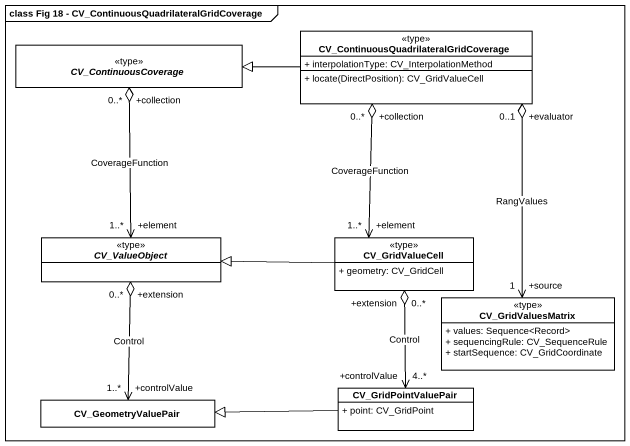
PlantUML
@startuml
mainframe class Fig 18 - CV_ContinuousQuadrilateralGridCoverage
hide circle
hide empty members
skinparam classAttributeIconSize 0
abstract class CV_ContinuousCoverage <<type>>
class "CV_ContinuousQuadrilateralGridCoverage" as CV_ContinuousQuadrilateralGr <<type>> {
  + interpolationType: CV_InterpolationMethod
  + locate(DirectPosition): CV_GridValueCell
}
abstract class CV_ValueObject <<type>>
class CV_GridValueCell <<type>> {
  + geometry: CV_GridCell
}
class CV_GridValuesMatrix <<type>> {
  + values: Sequence<Record>
  + sequencingRule: CV_SequenceRule
  + startSequence: CV_GridCoordinate
}
class CV_GeometryValuePair
class CV_GridPointValuePair {
  + point: CV_GridPoint
}
CV_ContinuousQuadrilateralGr -left-|> CV_ContinuousCoverage
CV_ValueObject "+element\n1..*" <-up-o "+collection\n0..*" CV_ContinuousCoverage : CoverageFunction
CV_GridValueCell "+element\n1..*" <-up-o "+collection\n0..*" CV_ContinuousQuadrilateralGr : CoverageFunction
CV_GridValueCell -left-|> CV_ValueObject
CV_GridValuesMatrix "+source\n1" <-up-o "+evaluator\n0..1" CV_ContinuousQuadrilateralGr : RangValues
CV_GeometryValuePair "+controlValue\n1..*" <-up-o "+extension\n0..*" CV_ValueObject : Control
CV_GridPointValuePair "+controlValue\n4..*" <-up-o "+extension\n0..*" CV_GridValueCell : Control
CV_GridPointValuePair -left-|> CV_GeometryValuePair
@enduml
